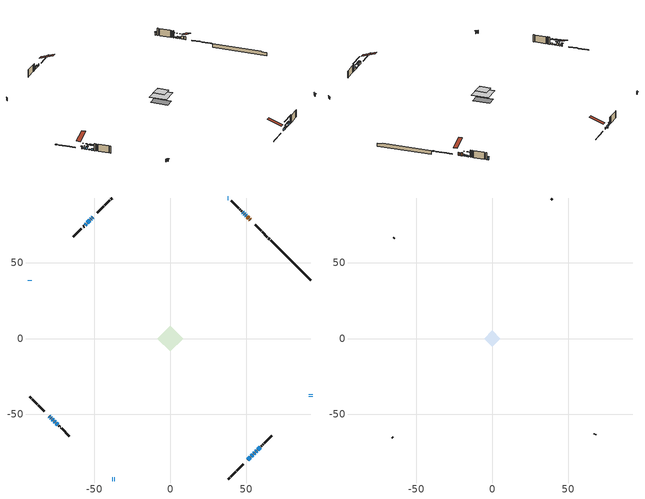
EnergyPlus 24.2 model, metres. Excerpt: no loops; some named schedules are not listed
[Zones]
conditioned space
 floor outside (Floor1 construction): -1.72,0 0,1.72 1.72,0 0,-1.72 z0.92
 floor outside (Floor2 construction): -2.09,0 0,2.09 2.09,0 0,-2.09 z0.92
 floor adiabatic (AdiabaticFloorConstruction): -8.49,0 0,8.49 8.49,0 0,-8.49 z3.36
 floor foundation (Slab1 construction): -6.57,1.81 -1.81,6.57 6.57,-1.81 1.81,-6.57 z-1.52
 wall outside (RimJoist1 construction): 38.34,-92.57 39.24,-91.67 / -92.57,-38.34 -91.67,-39.24 / -38.34,92.57 -39.24,91.67 / 65.62,65.29 64.72,66.19 z0.92:1.22
 wall outside (RimJoist2 construction): 39.9,-91.01 43.28,-87.63 / -91.01,-39.9 -87.63,-43.28 / -39.9,91.01 -43.28,87.63 / 64.06,66.85 60.68,70.23 z0.92:1.22
 wall outside (RimJoist3 construction): 43.93,-86.98 48,-82.91 / -86.98,-43.93 -82.91,-48 / -43.93,86.98 -48,82.91 / 60.03,70.89 55.96,74.95 z0.92:1.22
 wall outside (AdiabaticWallConstruction 1): 52.81,78.1 52.24,78.67 / 51.58,79.33 50.7,80.21 z0.92:2.95
 wall outside (AdiabaticWallConstruction): -79.76,-51.15 -79.4,-51.51 z0.92:2.55; 51.15,-79.76 52.8,-78.11 / -38.34,-92.57 -37.96,-92.57 / -77.66,-53.25 -77.01,-53.9 / 92.57,-38.34 92.57,-37.88 / -37.03,-92.57 -36.57,-92.57 / 57.58,-73.33 59.25,-71.66 / 92.57,-36.96 92.57,-36.57 z0.92:2.39; -51.15,79.76 -51.33,79.58 / -78.75,-52.16 -78.31,-52.6 / 50.04,80.87 49.86,81.05 z0.92:2.14; -51.98,78.93 -52.35,78.56 z0.92:1.18; 53.46,-77.46 54.28,-76.63 z0.92:2.09; 49.21,81.7 48.81,82.1 / 48.16,82.75 47.76,83.15 z0.92:1.68; -53,77.91 -54.65,76.26 / -74.98,-55.93 -74.15,-56.76 z0.92:1.89; -76.35,-54.56 -75.63,-55.28 z0.92:1.35; 54.94,-75.97 55.64,-75.27 z0.92:1.28; 56.29,-74.62 56.93,-73.99 z0.92:1.25; 38.34,92.57 37.88,92.57 / -55.31,75.6 -56.13,74.78 / -92.57,38.34 -92.57,37.88 z0.92:2.7
 wall outside (Wall1 construction): 59.91,-71 60.31,-70.6 / -73.5,-57.41 -73.1,-57.81 / -56.79,74.12 -57.19,73.72 / 47.1,83.81 46.7,84.21 z0.92:5.8
 wall outside (Wall2 construction): 60.96,-69.95 61.12,-69.79 / -72.44,-58.47 -72.28,-58.63 / -57.85,73.06 -58,72.91 / 46.05,84.86 45.89,85.02 z0.92:5.8
 wall outside (Wall3 construction): 61.78,-69.13 66.89,-64.02 / -71.63,-59.28 -66.51,-64.4 / -58.66,72.25 -63.77,67.14 / 45.23,85.68 40.12,90.79 z0.92:5.8
 wall foundation (FoundationWall1 construction): 66.27,64.64,-1.52 66.27,64.64,0.92 89.94,40.97,0.92 89.94,40.97,0.63 92.57,38.34,0.63 92.57,38.34,-1.52
 window (WindowConstruction 18): -79.76,-51.15 -79.4,-51.51 z0.92:2.54
 window (WindowConstruction 7): 51.15,-79.76 52.8,-78.11 z0.92:2.39
 window (WindowConstruction 8): -38.34,-92.57 -37.96,-92.57 z0.92:2.39
 window (WindowConstruction 9): -51.15,79.76 -51.33,79.58 z0.92:2.14
 window (WindowConstruction 10): -78.75,-52.16 -78.31,-52.6 z0.92:2.14
 window (WindowConstruction 11): 50.04,80.87 49.86,81.05 z0.92:2.14
 window (WindowConstruction 12): -77.66,-53.25 -77.01,-53.9 z0.92:2.39
 window (WindowConstruction 13): 92.57,-38.34 92.57,-37.89 z0.92:2.39
 window (WindowConstruction 14): -37.03,-92.57 -36.58,-92.57 z0.92:2.39
 window (WindowConstruction 19): -51.98,78.93 -52.34,78.57 z0.92:1.17
 window (WindowConstruction 15): 53.46,-77.45 54.28,-76.63 z0.92:2.09
 window (WindowConstruction 16): 49.21,81.7 48.81,82.1 z0.92:1.68
 window (WindowConstruction 17): -53,77.91 -54.65,76.26 z0.92:1.89
 window (WindowConstruction 20): -76.35,-54.56 -75.64,-55.28 z0.92:1.35
 window (WindowConstruction 21): 54.94,-75.97 55.64,-75.27 z0.92:1.28
 window (WindowConstruction 22): 56.3,-74.62 56.92,-73.99 z0.92:1.25
 window (WindowConstruction): 48.15,82.76 47.76,83.15 z0.92:1.68
 window (WindowConstruction 1): 38.34,92.57 37.89,92.57 z0.92:2.7
 window (WindowConstruction 2): -55.31,75.6 -56.13,74.78 z0.92:2.7
 window (WindowConstruction 3): -92.57,38.34 -92.57,37.89 z0.92:2.7
 window (WindowConstruction 4): -74.98,-55.93 -74.15,-56.76 z0.92:1.89
 window (WindowConstruction 5): 57.58,-73.33 59.25,-71.66 z0.92:2.39
 window (WindowConstruction 6): 92.57,-36.96 92.57,-36.58 z0.92:2.39
 door (Door): 52.81,78.1 52.24,78.67 z0.92:2.95
 door (Door 1): 51.58,79.33 50.7,80.21 z0.92:2.95
 ceiling adiabatic (AdiabaticFloorConstruction): 0,-8.49 8.49,0 0,8.49 -8.49,0 z3.36
attic - vented
 floor to conditioned space (Floor3 construction Reversed): -5.38,0 0,5.38 5.38,0 0,-5.38 z5.8
 floor to conditioned space (Floor4 construction Reversed): -4.73,0 0,4.73 4.73,0 0,-4.73 z5.8
 wall outside (Wall5 construction): 67.55,-63.36 68.01,-62.9 / -65.86,-65.05 -65.39,-65.52 / -64.43,66.48 -64.89,66.02 / 39.46,91.45 39,91.91 z0.92:5.8
 roof outside (Roof1 construction): 50.49,-80.42,5.8 43.53,-73.46,9.08 41.7,-75.29,9.08 48.66,-82.25,5.8; -80.42,-50.49,5.8 -73.46,-43.53,9.08 -75.29,-41.7,9.08 -82.25,-48.66,5.8; -50.49,80.42,5.8 -43.53,73.46,9.08 -41.7,75.29,9.08 -48.66,82.25,5.8; 53.47,77.44,5.8 46.51,70.48,9.08 48.34,68.65,9.08 55.3,75.61,5.8
shading: -79.19,-51.72 -79.97,-50.94 -80.41,-51.37 -79.62,-52.15 z2.84; 53.01,-77.9 50.94,-79.97 51.26,-80.3 53.34,-78.23 z2.69; -37.66,-92.57 -38.64,-92.57 -38.64,-93.03 -37.66,-93.03 z2.69; -76.37,-54.54 -78.3,-52.61 -78.63,-52.93 -76.69,-54.87 z3.3; 92.57,-37.59 92.57,-38.64 93.03,-38.64 93.03,-37.59 z2.69; -36.28,-92.57 -37.33,-92.57 -37.33,-93.03 -36.28,-93.03 z2.69; -52.56,78.36 -51.77,79.14 -52.63,80 -53.42,79.22 z1.47; 54.49,-76.42 53.24,-77.67 53.57,-77.99 54.82,-76.74 z2.39; 48.6,82.31 49.42,81.49 49.74,81.82 48.93,82.64 z1.98; -54.86,76.05 -52.79,78.12 -53.12,78.45 -55.19,76.37 z2.18; -73.05,-57.86 -78.94,-51.97 -79.27,-52.29 -73.37,-58.19 z5.01; 57.58,-73.33 53,-77.91 53.33,-78.24 57.9,-73.66 z4.02; 60.81,-70.11 52.41,-78.5 52.74,-78.82 61.13,-70.43 z6.74; 45.82,85.09 50.09,80.82 50.42,81.14 46.15,85.41 z4.42; 37.59,92.57 38.64,92.57 38.64,93.03 37.59,93.03 z3; -56.35,74.57 -55.1,75.81 -55.42,76.14 -56.67,74.89 z3; -92.57,37.59 -92.57,38.64 -93.03,38.64 -93.03,37.59 z3; -72.22,-58.69 -76.92,-53.99 -77.24,-54.32 -72.54,-59.02 z4.63; 59.46,-71.45 57.37,-73.54 57.8,-73.97 59.89,-71.88 z2.69; 92.57,-36.28 92.57,-37.26 93.03,-37.26 93.03,-36.28 z2.69
[Building]
Building 1: Terrain=Suburbs
[Site:Location]
Calgary Intl AP_AB: Latitude {deg}=51.11; Longitude {deg}=-114.02; Time Zone {hr}=-7; Elevation {m}=1084; Keep Site Location Information=Yes
[Site:GroundTemperature:Shallow]
0.326196, -1.55603, -1.70677, -0.813554, 2.7722, 6.34125, 9.43543, 11.3955, 11.562, 9.96783, 6.95256, 3.49299
[Site:WaterMainsTemperature]
Calculation Method=Schedule; Temperature Schedule=mains temperature schedule
[Material] Roughness=Rough; Thermal Absorptance=0.9
Name | Thickness {m} | Conductivity {W/m-K} | Density {kg/m3} | Specific Heat {J/kg-K} | Solar Absorptance | Visible Absorptance
asphalt or fiberglass shingles | 0.00635 | 0.162714 | 1121.4 | 1465.45 | 0.4 | 0.4
ceiling loosefill ins | 0.169333 | 0.0480833 | 16.02 | 1046.75 | 0.7 | 0.7
ceiling stud and cavity | 0.1397 | 0.0990476 | 65.682 | 1177.47 | 0.7 | 0.7
ceiling stud and cavity 1 | 0.1397 | 0.141169 | 65.682 | 1177.47 | 0.7 | 0.7
concrete 4.0 in. | 0.1016 | 1.803125 | 2242.8 | 837.4 | 0.7 | 0.7
concrete 8.0 in. | 0.2032 | 1.803125 | 2242.8 | 837.4 | 0.7 | 0.7
door material | 0.04445 | 0.0451087 | 512.64 | 1214.23 | 0.7 | 0.7
exterior vertical ins | 0.0527901 | 0.029427 | 32.04 | 1214.23 | 0.7 | 0.7
floor covering | 0.0127 | 0.0433444 | 54.468 | 1339.84 | 0.6 | 0.6
floor rigid ins | 0.103632 | 0.029427 | 32.04 | 1214.23 | 0.7 | 0.7
floor rigid ins 1; wall rigid ins 1 | 0.512978 | 0.029427 | 32.04 | 1214.23 | 0.7 | 0.7
floor stud and cavity | 0.1397 | 0.12146 | 92.3553 | 1139.71 | 0.7 | 0.7
floor stud and cavity 1 | 0.1397 | 0.123349 | 92.3553 | 1139.71 | 0.7 | 0.7
floor stud and cavity 2 | 0.1397 | 1.75129 | 37.0049 | 1207.88 | 0.7 | 0.7
furniture material conditioned space 1 | 0.1524 | 0.115458 | 640.8 | 1214.23 | 0.6 | 0.6
gypsum board | 0.0127 | 0.160291 | 801 | 837.4 | 0.6 | 0.6
gypsum board 1 | 0.0127 | 0.160291 | 801 | 837.4 | 0.7 | 0.7
osb sheathing 0.5 in. | 0.0127 | 0.115458 | 512.64 | 1214.23 | 0.7 | 0.7
osb sheathing 0.75 in. | 0.01905 | 0.115458 | 512.64 | 1214.23 | 0.7 | 0.7
osb sheathing 2.0 in. | 0.0508 | 0.115458 | 512.64 | 1214.23 | 0.7 | 0.7
rim joist rigid ins; wall rigid ins | 0.051816 | 0.029427 | 32.04 | 1214.23 | 0.7 | 0.7
rim joist stud and cavity | 0.0508 | 0.0518344 | 125.044 | 1163.47 | 0.6 | 0.6
rim joist stud and cavity 1 | 0.0508 | 0.0499498 | 125.044 | 1163.47 | 0.6 | 0.6
slab rigid ins | 0.000517642 | 0.029427 | 32.04 | 1214.23 | 0.7 | 0.7
wall stud and cavity | 0.1397 | 0.263589 | 139.0536 | 1170.24 | 0.7 | 0.7
wall stud and cavity 1 | 0.1397 | 0.28235 | 139.0536 | 1170.24 | 0.7 | 0.7
wall stud and cavity 2 | 0.1397 | 0.175529 | 139.0536 | 1170.24 | 0.7 | 0.7
wall stud and cavity 3 | 0.0889 | 6.9971 | 50.32683 | 1063.81 | 0.6 | 0.6
wall stud and cavity 4 | 0.0889 | 0.380278 | 52.3479 | 1209.89 | 0.7 | 0.7
wall stud and cavity 5 | 0.0889 | 0.391764 | 83.0341 | 1211.67 | 0.7 | 0.7
wood siding | 0.0254 | 0.102417 | 544.68 | 1172.36 | 0.4 | 0.4
wood siding 1 | 0.00254 | 0.102417 | 544.68 | 1172.36 | 0.4 | 0.4
wood siding 2; wood siding 3; wood siding 4 | 0.0254 | 0.102417 | 544.68 | 1172.36 | 0.7 | 0.7
[WindowMaterial:SimpleGlazingSystem]
Name | U-Factor {W/m2-K} | Solar Heat Gain Coefficient
WindowMaterial | 2.76178 | 0.47
WindowMaterial 1 | 2.76916 | 0.49
WindowMaterial 10 | 2.76689 | 0.49
WindowMaterial 11 | 2.77825 | 0.66
WindowMaterial 12 | 2.750991 | 0.59
WindowMaterial 13 | 2.762347 | 0.61
WindowMaterial 14 | 2.691372 | 0.45
WindowMaterial 15 | 5.68481 | 0.6
WindowMaterial 16 | 6.05672 | 0.58
WindowMaterial 17 | 6.30883 | 0.56
WindowMaterial 2 | 2.78903 | 0.62
WindowMaterial 3 | 2.78165 | 0.58
WindowMaterial 4 | 2.79414 | 0.65
WindowMaterial 5 | 2.76008 | 0.45
WindowMaterial 6 | 2.787898 | 0.61
WindowMaterial 7 | 2.73452 | 0.54
WindowMaterial 8 | 2.76689 | 0.63
WindowMaterial 9 | 2.75724 | 0.6
[Construction]
AdiabaticFloorConstruction: floor stud and cavity 2, floor rigid ins 1, osb sheathing 0.75 in., floor covering
AdiabaticWallConstruction: wood siding 3, wall rigid ins 1, wall stud and cavity 4, gypsum board
AdiabaticWallConstruction 1: wood siding 4, wall rigid ins 1, wall stud and cavity 4, gypsum board
Door; Door 1: door material
Floor1 construction: floor stud and cavity, floor rigid ins, osb sheathing 0.75 in., floor covering
Floor2 construction: floor stud and cavity 1, floor rigid ins, osb sheathing 0.75 in., floor covering
Floor3 construction Reversed: gypsum board, ceiling stud and cavity, ceiling loosefill ins
Floor4 construction Reversed: gypsum board, ceiling stud and cavity 1, ceiling loosefill ins
FoundationWall1 construction: concrete 8.0 in., gypsum board 1
furniture construction conditioned space 1: furniture material conditioned space 1
PartitionWallConstruction: gypsum board, wall stud and cavity 5, gypsum board
RimJoist1 construction: wood siding 2, rim joist rigid ins, osb sheathing 2.0 in., rim joist stud and cavity
RimJoist2 construction; RimJoist3 construction: wood siding 2, rim joist rigid ins, osb sheathing 2.0 in., rim joist stud and cavity 1
Roof1 construction: asphalt or fiberglass shingles
Slab1 construction: slab rigid ins, concrete 4.0 in.
Wall1 construction: wood siding, wall rigid ins, osb sheathing 0.5 in., wall stud and cavity, gypsum board
Wall2 construction: wood siding, wall rigid ins, osb sheathing 0.5 in., wall stud and cavity 1, gypsum board
Wall3 construction: wood siding, wall rigid ins, osb sheathing 0.5 in., wall stud and cavity 2, gypsum board
Wall5 construction: wood siding 1, wall stud and cavity 3
WindowConstruction: WindowMaterial
WindowConstruction 1; WindowConstruction 3: WindowMaterial 1
WindowConstruction 10: WindowMaterial 8
WindowConstruction 11; WindowConstruction 9: WindowMaterial 7
WindowConstruction 12: WindowMaterial 9
WindowConstruction 13; WindowConstruction 14: WindowMaterial 10
WindowConstruction 15: WindowMaterial 11
WindowConstruction 16: WindowMaterial 12
WindowConstruction 17; WindowConstruction 4: WindowMaterial 3
WindowConstruction 18: WindowMaterial 13
WindowConstruction 19: WindowMaterial 14
WindowConstruction 2: WindowMaterial 2
WindowConstruction 20: WindowMaterial 15
WindowConstruction 21: WindowMaterial 16
WindowConstruction 22: WindowMaterial 17
WindowConstruction 5: WindowMaterial 4
WindowConstruction 6; WindowConstruction 8: WindowMaterial 5
WindowConstruction 7: WindowMaterial 6
[Zone] Multiplier=1; Part of Total Floor Area=Yes
Name | Volume {m3}
attic - vented | 54.8936
conditioned space | 616.5
[Space]
Name | Zone | Volume {m3}
attic - vented 1 | attic - vented | 54.8936
conditioned space 1 | conditioned space | 616.5
[ZoneInfiltration:EffectiveLeakageArea]
infil attic - vented 1: Zone or Space=attic - vented 1; Schedule=Always On Discrete; Effective Air Leakage Area {cm2}=3522.86; Stack Coefficient=0.000567296; Wind Coefficient=1.60926e-05
[ZoneMixing]
whole house fan mix: Zone or Space=attic - vented; Schedule=Always On Continuous; Design Flow Rate Calculation Method=Flow/Zone; Design Flow Rate {m3/s}=0; Source Zone or Space=conditioned space
[SurfaceProperty:ExposedFoundationPerimeter]
Slab1: Exposed Perimeter Calculation Method=TotalExposedPerimeter; Total Exposed Perimeter {m}=37.186
[InternalMass] Zone or ZoneList=conditioned space; Space or SpaceList=conditioned space 1
Name | Construction | Surface Area {m2}
furniture mass conditioned space 1 | furniture construction conditioned space 1 | 95.4722
partition wall mass | PartitionWallConstruction | 238.681
[Lights]
interior lighting: Zone or ZoneList or Space or SpaceList=conditioned space 1; Schedule=interior lighting schedule; Design Level Calculation Method=LightingLevel; Lighting Level {W}=343.2; Return Air Fraction=0; Fraction Radiant=0.6; Fraction Visible=0.2; Fraction Replaceable=1
[People]
occupants: Zone or ZoneList or Space or SpaceList=conditioned space 1; Number of People Schedule=occupants schedule; Number of People Calculation Method=People; Number of People=3; Fraction Radiant=0.314171; Sensible Heat Fraction=0.56303; Activity Level Schedule=occupants activity schedule; Carbon Dioxide Generation Rate {m3/s-W}=0; Enable ASHRAE 55 Comfort Warnings=No; Mean Radiant Temperature Calculation Type=EnclosureAveraged
[ElectricEquipment] Zone or ZoneList or Space or SpaceList=conditioned space 1; Design Level Calculation Method=EquipmentLevel
Name | Schedule | Design Level {W} | Fraction Latent | Fraction Radiant | Fraction Lost
clothes dryer | clothes dryer schedule | 140.772 | 0.015 | 0.081 | 0.85
clothes washer | clothes washer schedule | 32.1985 | 0.03 | 0.162 | 0.7
cooking range | cooking range schedule | 215.147 | 0.08 | 0.432 | 0.2
dishwasher | dishwasher schedule | 66.8632 | 0.3 | 0.18 | 0.4
fridge | fridge schedule | 72.9452 | 0 | 0.6 | 0
mech vent house fan | mech vent house fan schedule | 0 | 0 | 0 | 1
mech vent house fan cfis | mech vent house fan cfis schedule | 0 | 0 | 0 | 0
misc plug loads | misc plug loads schedule | 494.7 | 0.045 | 0.513 | 0.1
whole house fan | Always On Discrete | 0 | 0 | 0 | 1
[OtherEquipment] Zone or ZoneList or Space or SpaceList=conditioned space 1; Design Level Calculation Method=EquipmentLevel
Name | Fuel Type | Schedule | Design Level {W} | Fraction Latent | Fraction Radiant | Fraction Lost
clothes dryer 1 | Electricity | clothes dryer schedule | 0 | 0.015 | 0.081 | 0.85
cooking range 1 | Electricity | cooking range schedule | 0 | 0.08 | 0.432 | 0.2
general water use latent | None | general water use schedule | 62.594 | 1 | 0 | 0
general water use sensible | None | general water use schedule | -61.6891 | 0 | 0.6 | 0
mech vent house fan latent load | None | Always On Discrete | 0 | 1 | 0 | 0
mech vent house fan sensible load | None | Always On Discrete | 0 | 0 | 0 | 0
water heater energy adjustment1 | NaturalGas | Always On Discrete | 0.01 | 0 | 0 | 1
[ZoneInfiltration:DesignFlowRate] Zone or ZoneList or Space or SpaceList=conditioned space 1; Schedule=Always On Discrete; Design Flow Rate Calculation Method=Flow/Zone; Design Flow Rate {m3/s}=0
infil flow; natural vent flow; whole house fan flow
[Foundation:Kiva]
Foundation Kiva 1: Initial Indoor Air Temperature {C}=18; Wall Height Above Grade {m}=0.919978; Wall Depth Below Slab {m}=0.2032; Custom Block Material Name 1=exterior vertical ins; Custom Block Depth 1 {m}=2.43998; Custom Block X Position 1 {m}=0.2159; Custom Block Z Position 1 {m}=0
[Foundation:Kiva:Settings]
Soil Conductivity {W/m-K}=0.849921; Soil Density {kg/m3}=1842.3; Soil Specific Heat {J/kg-K}=418.7; Ground Solar Absorptivity=0.9; Ground Thermal Absorptivity=0.9; Ground Surface Roughness {m}=0.03; Far-Field Width {m}=40; Deep-Ground Boundary Condition=ZeroFlux; Deep-Ground Depth {m}=40; Minimum Cell Dimension {m}=0.2; Maximum Cell Growth Coefficient=3; Simulation Timestep=Timestep
[Exterior:Lights]
exterior lighting: Schedule=exterior lighting schedule; Design Level {W}=75.6
[Schedule:Constant]
Name | Hourly Value
Always On Continuous; mech vent house fan schedule; mech vent house fan cfis schedule; Always On Discrete | 1
occupants activity schedule | 117.228
fridge schedule | 0
[Schedule:Week:Daily]
interior lighting schedule Week Rule - Jan1-Jan27: interior lighting schedule day, interior lighting schedule day, interior lighting schedule day, interior lighting schedule day, interior lighting schedule day, interior lighting schedule day, interior lighting schedule day, interior lighting schedule default day, interior lighting schedule default day, interior lighting schedule default day, interior lighting schedule default day, interior lighting schedule default day
interior lighting schedule Week Rule - Jan28-Feb3: interior lighting schedule day, interior lighting schedule day, interior lighting schedule day, interior lighting schedule day, interior lighting schedule day 1, interior lighting schedule day 1, interior lighting schedule day 1, interior lighting schedule default day, interior lighting schedule default day, interior lighting schedule default day, interior lighting schedule default day, interior lighting schedule default day
interior lighting schedule Week Rule - Feb4-Feb24: interior lighting schedule day 1, interior lighting schedule day 1, interior lighting schedule day 1, interior lighting schedule day 1, interior lighting schedule day 1, interior lighting schedule day 1, interior lighting schedule day 1, interior lighting schedule default day, interior lighting schedule default day, interior lighting schedule default day, interior lighting schedule default day, interior lighting schedule default day
interior lighting schedule Week Rule - Feb25-Mar3: interior lighting schedule day 1, interior lighting schedule day 1, interior lighting schedule day 1, interior lighting schedule day 1, interior lighting schedule day 2, interior lighting schedule day 2, interior lighting schedule day 2, interior lighting schedule default day, interior lighting schedule default day, interior lighting schedule default day, interior lighting schedule default day, interior lighting schedule default day
interior lighting schedule Week Rule - Mar4-Mar31: interior lighting schedule day 2, interior lighting schedule day 2, interior lighting schedule day 2, interior lighting schedule day 2, interior lighting schedule day 2, interior lighting schedule day 2, interior lighting schedule day 2, interior lighting schedule default day, interior lighting schedule default day, interior lighting schedule default day, interior lighting schedule default day, interior lighting schedule default day
interior lighting schedule Week Rule - Apr1-Apr28: interior lighting schedule day 3, interior lighting schedule day 3, interior lighting schedule day 3, interior lighting schedule day 3, interior lighting schedule day 3, interior lighting schedule day 3, interior lighting schedule day 3, interior lighting schedule default day, interior lighting schedule default day, interior lighting schedule default day, interior lighting schedule default day, interior lighting schedule default day
interior lighting schedule Week Rule - Apr29-May5: interior lighting schedule day 3, interior lighting schedule day 3, interior lighting schedule day 4, interior lighting schedule day 4, interior lighting schedule day 4, interior lighting schedule day 4, interior lighting schedule day 4, interior lighting schedule default day, interior lighting schedule default day, interior lighting schedule default day, interior lighting schedule default day, interior lighting schedule default day
interior lighting schedule Week Rule - May6-May26: interior lighting schedule day 4, interior lighting schedule day 4, interior lighting schedule day 4, interior lighting schedule day 4, interior lighting schedule day 4, interior lighting schedule day 4, interior lighting schedule day 4, interior lighting schedule default day, interior lighting schedule default day, interior lighting schedule default day, interior lighting schedule default day, interior lighting schedule default day
interior lighting schedule Week Rule - May27-Jun2: interior lighting schedule day 4, interior lighting schedule day 4, interior lighting schedule day 4, interior lighting schedule day 4, interior lighting schedule day 4, interior lighting schedule day 5, interior lighting schedule day 5, interior lighting schedule default day, interior lighting schedule default day, interior lighting schedule default day, interior lighting schedule default day, interior lighting schedule default day
interior lighting schedule Week Rule - Jun3-Jun30: interior lighting schedule day 5, interior lighting schedule day 5, interior lighting schedule day 5, interior lighting schedule day 5, interior lighting schedule day 5, interior lighting schedule day 5, interior lighting schedule day 5, interior lighting schedule default day, interior lighting schedule default day, interior lighting schedule default day, interior lighting schedule default day, interior lighting schedule default day
interior lighting schedule Week Rule - Jul1-Jul28: interior lighting schedule day 6, interior lighting schedule day 6, interior lighting schedule day 6, interior lighting schedule day 6, interior lighting schedule day 6, interior lighting schedule day 6, interior lighting schedule day 6, interior lighting schedule default day, interior lighting schedule default day, interior lighting schedule default day, interior lighting schedule default day, interior lighting schedule default day
interior lighting schedule Week Rule - Jul29-Aug4: interior lighting schedule day 6, interior lighting schedule day 6, interior lighting schedule day 6, interior lighting schedule day 7, interior lighting schedule day 7, interior lighting schedule day 7, interior lighting schedule day 7, interior lighting schedule default day, interior lighting schedule default day, interior lighting schedule default day, interior lighting schedule default day, interior lighting schedule default day
interior lighting schedule Week Rule - Aug5-Aug25: interior lighting schedule day 7, interior lighting schedule day 7, interior lighting schedule day 7, interior lighting schedule day 7, interior lighting schedule day 7, interior lighting schedule day 7, interior lighting schedule day 7, interior lighting schedule default day, interior lighting schedule default day, interior lighting schedule default day, interior lighting schedule default day, interior lighting schedule default day
interior lighting schedule Week Rule - Aug26-Sep1: interior lighting schedule day 7, interior lighting schedule day 7, interior lighting schedule day 7, interior lighting schedule day 7, interior lighting schedule day 7, interior lighting schedule day 7, interior lighting schedule day 8, interior lighting schedule default day, interior lighting schedule default day, interior lighting schedule default day, interior lighting schedule default day, interior lighting schedule default day
interior lighting schedule Week Rule - Sep2-Sep29: interior lighting schedule day 8, interior lighting schedule day 8, interior lighting schedule day 8, interior lighting schedule day 8, interior lighting schedule day 8, interior lighting schedule day 8, interior lighting schedule day 8, interior lighting schedule default day, interior lighting schedule default day, interior lighting schedule default day, interior lighting schedule default day, interior lighting schedule default day
interior lighting schedule Week Rule - Sep30-Oct6: interior lighting schedule day 8, interior lighting schedule day 9, interior lighting schedule day 9, interior lighting schedule day 9, interior lighting schedule day 9, interior lighting schedule day 9, interior lighting schedule day 9, interior lighting schedule default day, interior lighting schedule default day, interior lighting schedule default day, interior lighting schedule default day, interior lighting schedule default day
interior lighting schedule Week Rule - Oct7-Oct27: interior lighting schedule day 9, interior lighting schedule day 9, interior lighting schedule day 9, interior lighting schedule day 9, interior lighting schedule day 9, interior lighting schedule day 9, interior lighting schedule day 9, interior lighting schedule default day, interior lighting schedule default day, interior lighting schedule default day, interior lighting schedule default day, interior lighting schedule default day
interior lighting schedule Week Rule - Oct28-Nov3: interior lighting schedule day 9, interior lighting schedule day 9, interior lighting schedule day 9, interior lighting schedule day 9, interior lighting schedule day 10, interior lighting schedule day 10, interior lighting schedule day 10, interior lighting schedule default day, interior lighting schedule default day, interior lighting schedule default day, interior lighting schedule default day, interior lighting schedule default day
interior lighting schedule Week Rule - Nov4-Nov24: interior lighting schedule day 10, interior lighting schedule day 10, interior lighting schedule day 10, interior lighting schedule day 10, interior lighting schedule day 10, interior lighting schedule day 10, interior lighting schedule day 10, interior lighting schedule default day, interior lighting schedule default day, interior lighting schedule default day, interior lighting schedule default day, interior lighting schedule default day
interior lighting schedule Week Rule - Nov25-Dec1: interior lighting schedule day 10, interior lighting schedule day 10, interior lighting schedule day 10, interior lighting schedule day 10, interior lighting schedule day 10, interior lighting schedule day 10, interior lighting schedule day 11, interior lighting schedule default day, interior lighting schedule default day, interior lighting schedule default day, interior lighting schedule default day, interior lighting schedule default day
interior lighting schedule Week Rule - Dec2-Dec31: interior lighting schedule day 11, interior lighting schedule day 11, interior lighting schedule day 11, interior lighting schedule day 11, interior lighting schedule day 11, interior lighting schedule day 11, interior lighting schedule day 11, interior lighting schedule default day, interior lighting schedule default day, interior lighting schedule default day, interior lighting schedule default day, interior lighting schedule default day
occupants schedule Week Rule - Jan1-Dec31: occupants schedule day, occupants schedule day, occupants schedule day, occupants schedule day, occupants schedule day, occupants schedule day, occupants schedule day, occupants schedule default day, occupants schedule default day, occupants schedule default day, occupants schedule default day, occupants schedule default day
clothes dryer schedule Week Rule - Jan1-Dec31: clothes dryer schedule day, clothes dryer schedule day, clothes dryer schedule day, clothes dryer schedule day, clothes dryer schedule day, clothes dryer schedule day, clothes dryer schedule day, clothes dryer schedule default day, clothes dryer schedule default day, clothes dryer schedule default day, clothes dryer schedule default day, clothes dryer schedule default day
clothes washer schedule Week Rule - Jan1-Dec31: clothes washer schedule day, clothes washer schedule day, clothes washer schedule day, clothes washer schedule day, clothes washer schedule day, clothes washer schedule day, clothes washer schedule day, clothes washer schedule default day, clothes washer schedule default day, clothes washer schedule default day, clothes washer schedule default day, clothes washer schedule default day
cooking range schedule Week Rule - Jan1-Dec31: cooking range schedule day, cooking range schedule day, cooking range schedule day, cooking range schedule day, cooking range schedule day, cooking range schedule day, cooking range schedule day, cooking range schedule default day, cooking range schedule default day, cooking range schedule default day, cooking range schedule default day, cooking range schedule default day
dishwasher schedule Week Rule - Jan1-Dec31: dishwasher schedule day, dishwasher schedule day, dishwasher schedule day, dishwasher schedule day, dishwasher schedule day, dishwasher schedule day, dishwasher schedule day, dishwasher schedule default day, dishwasher schedule default day, dishwasher schedule default day, dishwasher schedule default day, dishwasher schedule default day
misc plug loads schedule Week Rule - Jan1-Dec31: misc plug loads schedule day, misc plug loads schedule day, misc plug loads schedule day, misc plug loads schedule day, misc plug loads schedule day, misc plug loads schedule day, misc plug loads schedule day, misc plug loads schedule default day, misc plug loads schedule default day, misc plug loads schedule default day, misc plug loads schedule default day, misc plug loads schedule default day
general water use schedule Week Rule - Jan1-Dec31: general water use schedule day, general water use schedule day, general water use schedule day, general water use schedule day, general water use schedule day, general water use schedule day, general water use schedule day, general water use schedule default day, general water use schedule default day, general water use schedule default day, general water use schedule default day, general water use schedule default day
exterior lighting schedule Week Rule - Jan1-Jan27: exterior lighting schedule day, exterior lighting schedule day, exterior lighting schedule day, exterior lighting schedule day, exterior lighting schedule day, exterior lighting schedule day, exterior lighting schedule day, exterior lighting schedule default day, exterior lighting schedule default day, exterior lighting schedule default day, exterior lighting schedule default day, exterior lighting schedule default day
exterior lighting schedule Week Rule - Jan28-Feb3: exterior lighting schedule day, exterior lighting schedule day, exterior lighting schedule day, exterior lighting schedule day, exterior lighting schedule day 1, exterior lighting schedule day 1, exterior lighting schedule day 1, exterior lighting schedule default day, exterior lighting schedule default day, exterior lighting schedule default day, exterior lighting schedule default day, exterior lighting schedule default day
exterior lighting schedule Week Rule - Feb4-Feb24: exterior lighting schedule day 1, exterior lighting schedule day 1, exterior lighting schedule day 1, exterior lighting schedule day 1, exterior lighting schedule day 1, exterior lighting schedule day 1, exterior lighting schedule day 1, exterior lighting schedule default day, exterior lighting schedule default day, exterior lighting schedule default day, exterior lighting schedule default day, exterior lighting schedule default day
exterior lighting schedule Week Rule - Feb25-Mar3: exterior lighting schedule day 1, exterior lighting schedule day 1, exterior lighting schedule day 1, exterior lighting schedule day 1, exterior lighting schedule day 2, exterior lighting schedule day 2, exterior lighting schedule day 2, exterior lighting schedule default day, exterior lighting schedule default day, exterior lighting schedule default day, exterior lighting schedule default day, exterior lighting schedule default day
exterior lighting schedule Week Rule - Mar4-Mar31: exterior lighting schedule day 2, exterior lighting schedule day 2, exterior lighting schedule day 2, exterior lighting schedule day 2, exterior lighting schedule day 2, exterior lighting schedule day 2, exterior lighting schedule day 2, exterior lighting schedule default day, exterior lighting schedule default day, exterior lighting schedule default day, exterior lighting schedule default day, exterior lighting schedule default day
exterior lighting schedule Week Rule - Apr1-Apr28: exterior lighting schedule day 3, exterior lighting schedule day 3, exterior lighting schedule day 3, exterior lighting schedule day 3, exterior lighting schedule day 3, exterior lighting schedule day 3, exterior lighting schedule day 3, exterior lighting schedule default day, exterior lighting schedule default day, exterior lighting schedule default day, exterior lighting schedule default day, exterior lighting schedule default day
exterior lighting schedule Week Rule - Apr29-May5: exterior lighting schedule day 3, exterior lighting schedule day 3, exterior lighting schedule day 4, exterior lighting schedule day 4, exterior lighting schedule day 4, exterior lighting schedule day 4, exterior lighting schedule day 4, exterior lighting schedule default day, exterior lighting schedule default day, exterior lighting schedule default day, exterior lighting schedule default day, exterior lighting schedule default day
exterior lighting schedule Week Rule - May6-May26: exterior lighting schedule day 4, exterior lighting schedule day 4, exterior lighting schedule day 4, exterior lighting schedule day 4, exterior lighting schedule day 4, exterior lighting schedule day 4, exterior lighting schedule day 4, exterior lighting schedule default day, exterior lighting schedule default day, exterior lighting schedule default day, exterior lighting schedule default day, exterior lighting schedule default day
exterior lighting schedule Week Rule - May27-Jun2: exterior lighting schedule day 4, exterior lighting schedule day 4, exterior lighting schedule day 4, exterior lighting schedule day 4, exterior lighting schedule day 4, exterior lighting schedule day 5, exterior lighting schedule day 5, exterior lighting schedule default day, exterior lighting schedule default day, exterior lighting schedule default day, exterior lighting schedule default day, exterior lighting schedule default day
[Schedule:Year]
interior lighting schedule: interior lighting schedule Week Rule - Jan1-Jan27, 1, 1, 1, 27, interior lighting schedule Week Rule - Jan28-Feb3, 1, 28, 2, 3, interior lighting schedule Week Rule - Feb4-Feb24, 2, 4, 2, 24, interior lighting schedule Week Rule - Feb25-Mar3, 2, 25, 3, 3, interior lighting schedule Week Rule - Mar4-Mar31, 3, 4, 3, 31, interior lighting schedule Week Rule - Apr1-Apr28, 4, 1, 4, 28, interior lighting schedule Week Rule - Apr29-May5, 4, 29, 5, 5, interior lighting schedule Week Rule - May6-May26, 5, 6, 5, 26, interior lighting schedule Week Rule - May27-Jun2, 5, 27, 6, 2, interior lighting schedule Week Rule - Jun3-Jun30, 6, 3, 6, 30, interior lighting schedule Week Rule - Jul1-Jul28, 7, 1, 7, 28, interior lighting schedule Week Rule - Jul29-Aug4, 7, 29, 8, 4, interior lighting schedule Week Rule - Aug5-Aug25, 8, 5, 8, 25, interior lighting schedule Week Rule - Aug26-Sep1, 8, 26, 9, 1, interior lighting schedule Week Rule - Sep2-Sep29, 9, 2, 9, 29, interior lighting schedule Week Rule - Sep30-Oct6, 9, 30, 10, 6, interior lighting schedule Week Rule - Oct7-Oct27, 10, 7, 10, 27, interior lighting schedule Week Rule - Oct28-Nov3, 10, 28, 11, 3, interior lighting schedule Week Rule - Nov4-Nov24, 11, 4, 11, 24, interior lighting schedule Week Rule - Nov25-Dec1, 11, 25, 12, 1, interior lighting schedule Week Rule - Dec2-Dec31, 12, 2, 12, 31
occupants schedule: occupants schedule Week Rule - Jan1-Dec31, 1, 1, 12, 31
clothes dryer schedule: clothes dryer schedule Week Rule - Jan1-Dec31, 1, 1, 12, 31
clothes washer schedule: clothes washer schedule Week Rule - Jan1-Dec31, 1, 1, 12, 31
cooking range schedule: cooking range schedule Week Rule - Jan1-Dec31, 1, 1, 12, 31
dishwasher schedule: dishwasher schedule Week Rule - Jan1-Dec31, 1, 1, 12, 31
misc plug loads schedule: misc plug loads schedule Week Rule - Jan1-Dec31, 1, 1, 12, 31
general water use schedule: general water use schedule Week Rule - Jan1-Dec31, 1, 1, 12, 31
exterior lighting schedule: exterior lighting schedule Week Rule - Jan1-Jan27, 1, 1, 1, 27, exterior lighting schedule Week Rule - Jan28-Feb3, 1, 28, 2, 3, exterior lighting schedule Week Rule - Feb4-Feb24, 2, 4, 2, 24, exterior lighting schedule Week Rule - Feb25-Mar3, 2, 25, 3, 3, exterior lighting schedule Week Rule - Mar4-Mar31, 3, 4, 3, 31, exterior lighting schedule Week Rule - Apr1-Apr28, 4, 1, 4, 28, exterior lighting schedule Week Rule - Apr29-May5, 4, 29, 5, 5, exterior lighting schedule Week Rule - May6-May26, 5, 6, 5, 26, exterior lighting schedule Week Rule - May27-Jun2, 5, 27, 6, 2, exterior lighting schedule Week Rule - Jun3-Jun30, 6, 3, 6, 30, exterior lighting schedule Week Rule - Jul1-Jul28, 7, 1, 7, 28, exterior lighting schedule Week Rule - Jul29-Aug4, 7, 29, 8, 4, exterior lighting schedule Week Rule - Aug5-Aug25, 8, 5, 8, 25, exterior lighting schedule Week Rule - Aug26-Sep1, 8, 26, 9, 1, exterior lighting schedule Week Rule - Sep2-Sep29, 9, 2, 9, 29, exterior lighting schedule Week Rule - Sep30-Oct6, 9, 30, 10, 6, exterior lighting schedule Week Rule - Oct7-Oct27, 10, 7, 10, 27, exterior lighting schedule Week Rule - Oct28-Nov3, 10, 28, 11, 3, exterior lighting schedule Week Rule - Nov4-Nov24, 11, 4, 11, 24, exterior lighting schedule Week Rule - Nov25-Dec1, 11, 25, 12, 1, exterior lighting schedule Week Rule - Dec2-Dec31, 12, 2, 12, 31
[Schedule:Compact]
mains temperature schedule: Through: 01/01, For: AllDays, Until: 24:00, 5.30611, Through: 01/02, For: AllDays, Until: 24:00, 5.24556, Through: 01/03, For: AllDays, Until: 24:00, 5.18611, Through: 01/04, For: AllDays, Until: 24:00, 5.12778, Through: 01/05, For: AllDays, Until: 24:00, 5.07, Through: 01/06, For: AllDays, Until: 24:00, 5.01278, Through: 01/07, For: AllDays, Until: 24:00, 4.95722, Through: 01/08, For: AllDays, Until: 24:00, 4.90222, Through: 01/09, For: AllDays, Until: 24:00, 4.84778, Through: 01/10, For: AllDays, Until: 24:00, 4.795, Through: 01/11, For: AllDays, Until: 24:00, 4.74278, Through: 01/12, For: AllDays, Until: 24:00, 4.69167, Through: 01/13, For: AllDays, Until: 24:00, 4.64111, Through: 01/14, For: AllDays, Until: 24:00, 4.59222, Through: 01/15, For: AllDays, Until: 24:00, 4.54389, Through: 01/16, For: AllDays, Until: 24:00, 4.49722, Through: 01/17, For: AllDays, Until: 24:00, 4.45111, Through: 01/18, For: AllDays, Until: 24:00, 4.40611, Through: 01/19, For: AllDays, Until: 24:00, 4.36222, Through: 01/20, For: AllDays, Until: 24:00, 4.32, Through: 01/21, For: AllDays, Until: 24:00, 4.27833, Through: 01/22, For: AllDays, Until: 24:00, 4.23778, Through: 01/23, For: AllDays, Until: 24:00, 4.19833, Through: 01/24, For: AllDays, Until: 24:00, 4.16056, Through: 01/25, For: AllDays, Until: 24:00, 4.12333, Through: 01/26, For: AllDays, Until: 24:00, 4.08778, Through: 01/27, For: AllDays, Until: 24:00, 4.05278, Through: 01/28, For: AllDays, Until: 24:00, 4.01944, Through: 01/29, For: AllDays, Until: 24:00, 3.98722, Through: 01/30, For: AllDays, Until: 24:00, 3.95611, Through: 01/31, For: AllDays, Until: 24:00, 3.92667, Through: 02/01, For: AllDays, Until: 24:00, 3.89778, Through: 02/02, For: AllDays, Until: 24:00, 3.87056, Through: 02/03, For: AllDays, Until: 24:00, 3.84444, Through: 02/04, For: AllDays, Until: 24:00, 3.82, Through: 02/05, For: AllDays, Until: 24:00, 3.79611, Through: 02/06, For: AllDays, Until: 24:00, 3.77389, Through: 02/07, For: AllDays, Until: 24:00, 3.75333, Through: 02/08, For: AllDays, Until: 24:00, 3.73333, Through: 02/09, For: AllDays, Until: 24:00, 3.715, Through: 02/10, For: AllDays, Until: 24:00, 3.69778, Through: 02/11, For: AllDays, Until: 24:00, 3.68222, Through: 02/12, For: AllDays, Until: 24:00, 3.66778, Through: 02/13, For: AllDays, Until: 24:00, 3.65444, Through: 02/14, For: AllDays, Until: 24:00, 3.64278, Through: 02/15, For: AllDays, Until: 24:00, 3.63222, Through: 02/16, For: AllDays, Until: 24:00, 3.62278, Through: 02/17, For: AllDays, Until: 24:00, 3.615, Through: 02/18, For: AllDays, Until: 24:00, 3.60833, Through: 02/19, For: AllDays, Until: 24:00, 3.60333, Through: 02/20, For: AllDays, Until: 24:00, 3.59944, Through: 02/21, For: AllDays, Until: 24:00, 3.59667, Through: 02/22, For: AllDays, Until: 24:00, 3.59556, Through: 02/23, For: AllDays, Until: 24:00, 3.59556, Through: 02/24, For: AllDays, Until: 24:00, 3.59722, Through: 02/25, For: AllDays, Until: 24:00, 3.6, Through: 02/26, For: AllDays, Until: 24:00, 3.60389, Through: 02/27, For: AllDays, Until: 24:00, 3.60944, Through: 02/28, For: AllDays, Until: 24:00, 3.61611, Through: 03/01, For: AllDays, Until: 24:00, 3.62444, Through: 03/02, For: AllDays, Until: 24:00, 3.63333, Through: 03/03, For: AllDays, Until: 24:00, 3.64444, Through: 03/04, For: AllDays, Until: 24:00, 3.65611, Through: 03/05, For: AllDays, Until: 24:00, 3.67, Through: 03/06, For: AllDays, Until: 24:00, 3.68444, Through: 03/07, For: AllDays, Until: 24:00, 3.70056, Through: 03/08, For: AllDays, Until: 24:00, 3.71778, Through: 03/09, For: AllDays, Until: 24:00, 3.73611, Through: 03/10, For: AllDays, Until: 24:00, 3.75611, Through: 03/11, For: AllDays, Until: 24:00, 3.77722, Through: 03/12, For: AllDays, Until: 24:00, 3.79944, Through: 03/13, For: AllDays, Until: 24:00, 3.82333, Through: 03/14, For: AllDays, Until: 24:00, 3.84833, Through: 03/15, For: AllDays, Until: 24:00, 3.87444, Through: 03/16, For: AllDays, Until: 24:00, 3.90222, Through: 03/17, For: AllDays, Until: 24:00, 3.93056, Through: 03/18, For: AllDays, Until: 24:00, 3.96056, Through: 03/19, For: AllDays, Until: 24:00, 3.99167, Through: 03/20, For: AllDays, Until: 24:00, 4.02444, Through: 03/21, For: AllDays, Until: 24:00, 4.05778, Through: 03/22, For: AllDays, Until: 24:00, 4.09278, Through: 03/23, For: AllDays, Until: 24:00, 4.12833, Through: 03/24, For: AllDays, Until: 24:00, 4.16556, Through: 03/25, For: AllDays, Until: 24:00, 4.20389, Through: 03/26, For: AllDays, Until: 24:00, 4.24333, Through: 03/27, For: AllDays, Until: 24:00, 4.28389, Through: 03/28, For: AllDays, Until: 24:00, 4.32611, Through: 03/29, For: AllDays, Until: 24:00, 4.36889, Through: 03/30, For: AllDays, Until: 24:00, 4.41278, Through: 03/31, For: AllDays, Until: 24:00, 4.45778, Through: 04/01, For: AllDays, Until: 24:00, 4.50389, Through: 04/02, For: AllDays, Until: 24:00, 4.55111, Through: 04/03, For: AllDays, Until: 24:00, 4.59944, Through: 04/04, For: AllDays, Until: 24:00, 4.64833, Through: 04/05, For: AllDays, Until: 24:00, 4.69889, Through: 04/06, For: AllDays, Until: 24:00, 4.75, Through: 04/07, For: AllDays, Until: 24:00, 4.80222, Through: 04/08, For: AllDays, Until: 24:00, 4.85556, Through: 04/09, For: AllDays, Until: 24:00, 4.91, Through: 04/10, For: AllDays, Until: 24:00, 4.965, Through: 04/11, For: AllDays, Until: 24:00, 5.02111, Through: 04/12, For: AllDays, Until: 24:00, 5.07833, Through: 04/13, For: AllDays, Until: 24:00, 5.13611, Through: 04/14, For: AllDays, Until: 24:00, 5.195, Through: 04/15, For: AllDays, Until: 24:00, 5.25444, Through: 04/16, For: AllDays, Until: 24:00, 5.315, Through: 04/17, For: AllDays, Until: 24:00, 5.37611, Through: 04/18, For: AllDays, Until: 24:00, 5.43833, Through: 04/19, For: AllDays, Until: 24:00, 5.50111, Through: 04/20, For: AllDays, Until: 24:00, 5.565, Through: 04/21, For: AllDays, Until: 24:00, 5.62944, Through: 04/22, For: AllDays, Until: 24:00, 5.69444, Through: 04/23, For: AllDays, Until: 24:00, 5.76, Through: 04/24, For: AllDays, Until: 24:00, 5.82667, Through: 04/25, For: AllDays, Until: 24:00, 5.89389, Through: 04/26, For: AllDays, Until: 24:00, 5.96167, Through: 04/27, For: AllDays, Until: 24:00, 6.03056, Through: 04/28, For: AllDays, Until: 24:00, 6.09944, Through: 04/29, For: AllDays, Until: 24:00, 6.16944, Through: 04/30, For: AllDays, Until: 24:00, 6.23944, Through: 05/01, For: AllDays, Until: 24:00, 6.31056, Through: 05/02, For: AllDays, Until: 24:00, 6.38167, Through: 05/03, For: AllDays, Until: 24:00, 6.45333, Through: 05/04, For: AllDays, Until: 24:00, 6.52611, Through: 05/05, For: AllDays, Until: 24:00, 6.59889, Through: 05/06, For: AllDays, Until: 24:00, 6.67167, Through: 05/07, For: AllDays, Until: 24:00, 6.74556, Through: 05/08, For: AllDays, Until: 24:00, 6.81944, Through: 05/09, For: AllDays, Until: 24:00, 6.89389, Through: 05/10, For: AllDays, Until: 24:00, 6.96889, Through: 05/11, For: AllDays, Until: 24:00, 7.04389, Through: 05/12, For: AllDays, Until: 24:00, 7.11944, Through: 05/13, For: AllDays, Until: 24:00, 7.195, Through: 05/14, For: AllDays, Until: 24:00, 7.27111, Through: 05/15, For: AllDays, Until: 24:00, 7.34722, Through: 05/16, For: AllDays, Until: 24:00, 7.42389, Through: 05/17, For: AllDays, Until: 24:00, 7.50056, Through: 05/18, For: AllDays, Until: 24:00, 7.57722, Through: 05/19, For: AllDays, Until: 24:00, 7.65444, Through: 05/20, For: AllDays, Until: 24:00, 7.73167, Through: 05/21, For: AllDays, Until: 24:00, 7.80889, Through: 05/22, For: AllDays, Until: 24:00, 7.88611, Through: 05/23, For: AllDays, Until: 24:00, 7.96333, Through: 05/24, For: AllDays, Until: 24:00, 8.04111, Through: 05/25, For: AllDays, Until: 24:00, 8.11833, Through: 05/26, For: AllDays, Until: 24:00, 8.19611, Through: 05/27, For: AllDays, Until: 24:00, 8.27333, Through: 05/28, For: AllDays, Until: 24:00, 8.35056, Through: 05/29, For: AllDays, Until: 24:00, 8.42778, Through: 05/30, For: AllDays, Until: 24:00, 8.505, Through: 05/31, For: AllDays, Until: 24:00, 8.58222, Through: 06/01, For: AllDays, Until: 24:00, 8.65889, Through: 06/02, For: AllDays, Until: 24:00, 8.73556, Through: 06/03, For: AllDays, Until: 24:00, 8.81222, Through: 06/04, For: AllDays, Until: 24:00, 8.88889, Through: 06/05, For: AllDays, Until: 24:00, 8.965, Through: 06/06, For: AllDays, Until: 24:00, 9.04056, Through: 06/07, For: AllDays, Until: 24:00, 9.11611, Through: 06/08, For: AllDays, Until: 24:00, 9.19167, Through: 06/09, For: AllDays, Until: 24:00, 9.26667, Through: 06/10, For: AllDays, Until: 24:00, 9.34111, Through: 06/11, For: AllDays, Until: 24:00, 9.41556, Through: 06/12, For: AllDays, Until: 24:00, 9.48889, Through: 06/13, For: AllDays, Until: 24:00, 9.56278, Through: 06/14, For: AllDays, Until: 24:00, 9.63556, Through: 06/15, For: AllDays, Until: 24:00, 9.70833, Through: 06/16, For: AllDays, Until: 24:00, 9.78, Through: 06/17, For: AllDays, Until: 24:00, 9.85167, Through: 06/18, For: AllDays, Until: 24:00, 9.92278, Through: 06/19, For: AllDays, Until: 24:00, 9.99333, Through: 06/20, For: AllDays, Until: 24:00, 10.0633, Through: 06/21, For: AllDays, Until: 24:00, 10.1328, Through: 06/22, For: AllDays, Until: 24:00, 10.2011, Through: 06/23, For: AllDays, Until: 24:00, 10.2694, Through: 06/24, For: AllDays, Until: 24:00, 10.3367, Through: 06/25, For: AllDays, Until: 24:00, 10.4039, Through: 06/26, For: AllDays, Until: 24:00, 10.47, Through: 06/27, For: AllDays, Until: 24:00, 10.5356, Through: 06/28, For: AllDays, Until: 24:00, 10.6, Through: 06/29, For: AllDays, Until: 24:00, 10.6639, Through: 06/30, For: AllDays, Until: 24:00, 10.7272, Through: 07/01, For: AllDays, Until: 24:00, 10.7894, Through: 07/02, For: AllDays, Until: 24:00, 10.8511, Through: 07/03, For: AllDays, Until: 24:00, 10.9122, Through: 07/04, For: AllDays, Until: 24:00, 10.9722, Through: 07/05, For: AllDays, Until: 24:00, 11.0311, Through: 07/06, For: AllDays, Until: 24:00, 11.0894, Through: 07/07, For: AllDays, Until: 24:00, 11.1467, Through: 07/08, For: AllDays, Until: 24:00, 11.2033, Through: 07/09, For: AllDays, Until: 24:00, 11.2589, Through: 07/10, For: AllDays, Until: 24:00, 11.3133, Through: 07/11, For: AllDays, Until: 24:00, 11.3672, Through: 07/12, For: AllDays, Until: 24:00, 11.42, Through: 07/13, For: AllDays, Until: 24:00, 11.4717, Through: 07/14, For: AllDays, Until: 24:00, 11.5222, Through: 07/15, For: AllDays, Until: 24:00, 11.5717, Through: 07/16, For: AllDays, Until: 24:00, 11.6206, Through: 07/17, For: AllDays, Until: 24:00, 11.6683, Through: 07/18, For: AllDays, Until: 24:00, 11.715, Through: 07/19, For: AllDays, Until: 24:00, 11.76, Through: 07/20, For: AllDays, Until: 24:00, 11.8044, Through: 07/21, For: AllDays, Until: 24:00, 11.8478, Through: 07/22, For: AllDays, Until: 24:00, 11.89, Through: 07/23, For: AllDays, Until: 24:00, 11.9311, Through: 07/24, For: AllDays, Until: 24:00, 11.9711, Through: 07/25, For: AllDays, Until: 24:00, 12.01, Through: 07/26, For: AllDays, Until: 24:00, 12.0478, Through: 07/27, For: AllDays, Until: 24:00, 12.0839, Through: 07/28, For: AllDays, Until: 24:00, 12.1194, Through: 07/29, For: AllDays, Until: 24:00, 12.1533, Through: 07/30, For: AllDays, Until: 24:00, 12.1861, Through: 07/31, For: AllDays, Until: 24:00, 12.2178, Through: 08/01, For: AllDays, Until: 24:00, 12.2483, Through: 08/02, For: AllDays, Until: 24:00, 12.2778, Through: 08/03, For: AllDays, Until: 24:00, 12.3056, Through: 08/04, For: AllDays, Until: 24:00, 12.3322, Through: 08/05, For: AllDays, Until: 24:00, 12.3578, Through: 08/06, For: AllDays, Until: 24:00, 12.3822, Through: 08/07, For: AllDays, Until: 24:00, 12.405, Through: 08/08, For: AllDays, Until: 24:00, 12.4267, Through: 08/09, For: AllDays, Until: 24:00, 12.4472, Through: 08/10, For: AllDays, Until: 24:00, 12.4661, Through: 08/11, For: AllDays, Until: 24:00, 12.4839, Through: 08/12, For: AllDays, Until: 24:00, 12.5006, Through: 08/13, For: AllDays, Until: 24:00, 12.5156, Through: 08/14, For: AllDays, Until: 24:00, 12.5294, Through: 08/15, For: AllDays, Until: 24:00, 12.5422, Through: 08/16, For: AllDays, Until: 24:00, 12.5533, Through: 08/17, For: AllDays, Until: 24:00, 12.5633, Through: 08/18, For: AllDays, Until: 24:00, 12.5722, Through: 08/19, For: AllDays, Until: 24:00, 12.5794, Through: 08/20, For: AllDays, Until: 24:00, 12.585, Through: 08/21, For: AllDays, Until: 24:00, 12.59, Through: 08/22, For: AllDays, Until: 24:00, 12.5933, Through: 08/23, For: AllDays, Until: 24:00, 12.595, Through: 08/24, For: AllDays, Until: 24:00, 12.5961, Through: 08/25, For: AllDays, Until: 24:00, 12.595, Through: 08/26, For: AllDays, Until: 24:00, 12.5933, Through: 08/27, For: AllDays, Until: 24:00, 12.59, Through: 08/28, For: AllDays, Until: 24:00, 12.585, Through: 08/29, For: AllDays, Until: 24:00, 12.5789, Through: 08/30, For: AllDays, Until: 24:00, 12.5717, Through: 08/31, For: AllDays, Until: 24:00, 12.5633, Through: 09/01, For: AllDays, Until: 24:00, 12.5533, Through: 09/02, For: AllDays, Until: 24:00, 12.5417, Through: 09/03, For: AllDays, Until: 24:00, 12.5289, Through: 09/04, For: AllDays, Until: 24:00, 12.515, Through: 09/05, For: AllDays, Until: 24:00, 12.5, Through: 09/06, For: AllDays, Until: 24:00, 12.4833, Through: 09/07, For: AllDays, Until: 24:00, 12.4656, Through: 09/08, For: AllDays, Until: 24:00, 12.4467, Through: 09/09, For: AllDays, Until: 24:00, 12.4261, Through: 09/10, For: AllDays, Until: 24:00, 12.4044, Through: 09/11, For: AllDays, Until: 24:00, 12.3811, Through: 09/12, For: AllDays, Until: 24:00, 12.3572, Through: 09/13, For: AllDays, Until: 24:00, 12.3317, Through: 09/14, For: AllDays, Until: 24:00, 12.3044, Through: 09/15, For: AllDays, Until: 24:00, 12.2767, Through: 09/16, For: AllDays, Until: 24:00, 12.2472, Through: 09/17, For: AllDays, Until: 24:00, 12.2167, Through: 09/18, For: AllDays, Until: 24:00, 12.185, Through: 09/19, For: AllDays, Until: 24:00, 12.1522, Through: 09/20, For: AllDays, Until: 24:00, 12.1183, Through: 09/21, For: AllDays, Until: 24:00, 12.0828, Through: 09/22, For: AllDays, Until: 24:00, 12.0461, Through: 09/23, For: AllDays, Until: 24:00, 12.0089, Through: 09/24, For: AllDays, Until: 24:00, 11.97, Through: 09/25, For: AllDays, Until: 24:00, 11.93, Through: 09/26, For: AllDays, Until: 24:00, 11.8889, Through: 09/27, For: AllDays, Until: 24:00, 11.8467, Through: 09/28, For: AllDays, Until: 24:00, 11.8033, Through: 09/29, For: AllDays, Until: 24:00, 11.7589, Through: 09/30, For: AllDays, Until: 24:00, 11.7133, Through: 10/01, For: AllDays, Until: 24:00, 11.6667, Through: 10/02, For: AllDays, Until: 24:00, 11.6189, Through: 10/03, For: AllDays, Until: 24:00, 11.5706, Through: 10/04, For: AllDays, Until: 24:00, 11.5206, Through: 10/05, For: AllDays, Until: 24:00, 11.47, Through: 10/06, For: AllDays, Until: 24:00, 11.4183, Through: 10/07, For: AllDays, Until: 24:00, 11.3656, Through: 10/08, For: AllDays, Until: 24:00, 11.3117, Through: 10/09, For: AllDays, Until: 24:00, 11.2572, Through: 10/10, For: AllDays, Until: 24:00, 11.2017, Through: 10/11, For: AllDays, Until: 24:00, 11.145, Through: 10/12, For: AllDays, Until: 24:00, 11.0878, Through: 10/13, For: AllDays, Until: 24:00, 11.0294, Through: 10/14, For: AllDays, Until: 24:00, 10.97, Through: 10/15, For: AllDays, Until: 24:00, 10.91, Through: 10/16, For: AllDays, Until: 24:00, 10.8494, Through: 10/17, For: AllDays, Until: 24:00, 10.7878, Through: 10/18, For: AllDays, Until: 24:00, 10.725, Through: 10/19, For: AllDays, Until: 24:00, 10.6617, Through: 10/20, For: AllDays, Until: 24:00, 10.5978, Through: 10/21, For: AllDays, Until: 24:00, 10.5333, Through: 10/22, For: AllDays, Until: 24:00, 10.4678, Through: 10/23, For: AllDays, Until: 24:00, 10.4017, Through: 10/24, For: AllDays, Until: 24:00, 10.3344, Through: 10/25, For: AllDays, Until: 24:00, 10.2672, Through: 10/26, For: AllDays, Until: 24:00, 10.1989, Through: 10/27, For: AllDays, Until: 24:00, 10.1306, Through: 10/28, For: AllDays, Until: 24:00, 10.0611, Through: 10/29, For: AllDays, Until: 24:00, 9.99111, Through: 10/30, For: AllDays, Until: 24:00, 9.92056, Through: 10/31, For: AllDays, Until: 24:00, 9.84944, Through: 11/01, For: AllDays, Until: 24:00, 9.77778, Through: 11/02, For: AllDays, Until: 24:00, 9.70556, Through: 11/03, For: AllDays, Until: 24:00, 9.63333, Through: 11/04, For: AllDays, Until: 24:00, 9.56, Through: 11/05, For: AllDays, Until: 24:00, 9.48667, Through: 11/06, For: AllDays, Until: 24:00, 9.41278, Through: 11/07, For: AllDays, Until: 24:00, 9.33889, Through: 11/08, For: AllDays, Until: 24:00, 9.26389, Through: 11/09, For: AllDays, Until: 24:00, 9.18889, Through: 11/10, For: AllDays, Until: 24:00, 9.11389, Through: 11/11, For: AllDays, Until: 24:00, 9.03833, Through: 11/12, For: AllDays, Until: 24:00, 8.96222, Through: 11/13, For: AllDays, Until: 24:00, 8.88611, Through: 11/14, For: AllDays, Until: 24:00, 8.81, Through: 11/15, For: AllDays, Until: 24:00, 8.73333, Through: 11/16, For: AllDays, Until: 24:00, 8.65667, Through: 11/17, For: AllDays, Until: 24:00, 8.57944, Through: 11/18, For: AllDays, Until: 24:00, 8.50278, Through: 11/19, For: AllDays, Until: 24:00, 8.42556, Through: 11/20, For: AllDays, Until: 24:00, 8.34833, Through: 11/21, For: AllDays, Until: 24:00, 8.27056, Through: 11/22, For: AllDays, Until: 24:00, 8.19333, Through: 11/23, For: AllDays, Until: 24:00, 8.11611, Through: 11/24, For: AllDays, Until: 24:00, 8.03833, Through: 11/25, For: AllDays, Until: 24:00, 7.96111, Through: 11/26, For: AllDays, Until: 24:00, 7.88389, Through: 11/27, For: AllDays, Until: 24:00, 7.80611, Through: 11/28, For: AllDays, Until: 24:00, 7.72889, Through: 11/29, For: AllDays, Until: 24:00, 7.65222, Through: 11/30, For: AllDays, Until: 24:00, 7.575, Through: 12/01, For: AllDays, Until: 24:00, 7.49833, Through: 12/02, For: AllDays, Until: 24:00, 7.42167, Through: 12/03, For: AllDays, Until: 24:00, 7.345, Through: 12/04, For: AllDays, Until: 24:00, 7.26889, Through: 12/05, For: AllDays, Until: 24:00, 7.19278, Through: 12/06, For: AllDays, Until: 24:00, 7.11722, Through: 12/07, For: AllDays, Until: 24:00, 7.04167, Through: 12/08, For: AllDays, Until: 24:00, 6.96667, Through: 12/09, For: AllDays, Until: 24:00, 6.89167, Through: 12/10, For: AllDays, Until: 24:00, 6.81722, Through: 12/11, For: AllDays, Until: 24:00, 6.74333, Through: 12/12, For: AllDays, Until: 24:00, 6.66944, Through: 12/13, For: AllDays, Until: 24:00, 6.59611, Through: 12/14, For: AllDays, Until: 24:00, 6.52333, Through: 12/15, For: AllDays, Until: 24:00, 6.45111, Through: 12/16, For: AllDays, Until: 24:00, 6.37944, Through: 12/17, For: AllDays, Until: 24:00, 6.30778, Through: 12/18, For: AllDays, Until: 24:00, 6.23722, Through: 12/19, For: AllDays, Until: 24:00, 6.16667, Through: 12/20, For: AllDays, Until: 24:00, 6.09722, Through: 12/21, For: AllDays, Until: 24:00, 6.02833, Through: 12/22, For: AllDays, Until: 24:00, 5.95944, Through: 12/23, For: AllDays, Until: 24:00, 5.89167, Through: 12/24, For: AllDays, Until: 24:00, 5.82444, Through: 12/25, For: AllDays, Until: 24:00, 5.75833, Through: 12/26, For: AllDays, Until: 24:00, 5.69222, Through: 12/27, For: AllDays, Until: 24:00, 5.62722, Through: 12/28, For: AllDays, Until: 24:00, 5.56278, Through: 12/29, For: AllDays, Until: 24:00, 5.49889, Through: 12/30, For: AllDays, Until: 24:00, 5.43611, Through: 12/31, For: AllDays, Until: 24:00, 5.37444
